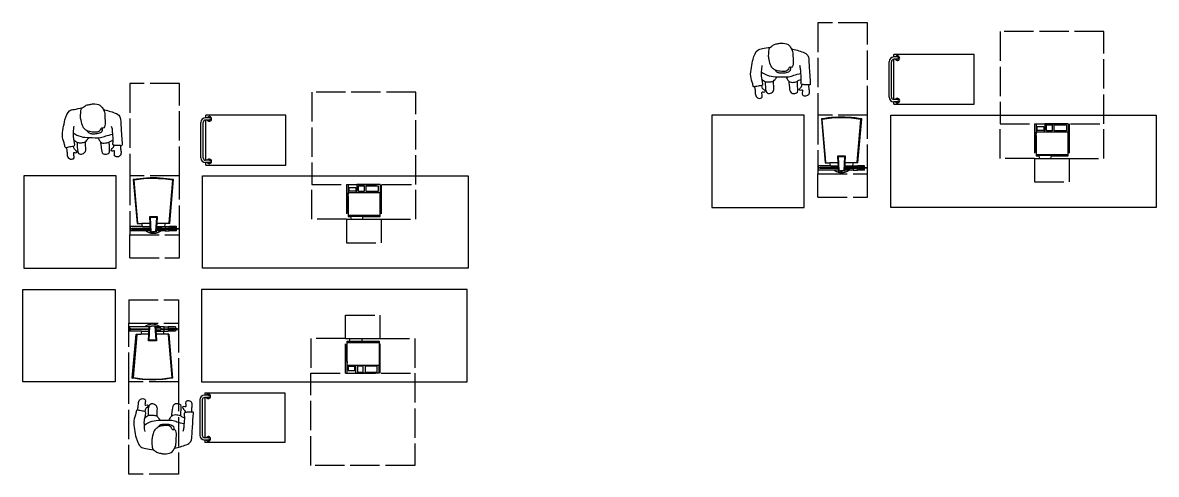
# Model space of a CAD drawing. Header units: millimetres. Extents: x 44692 to 333458, y -26854 to 14445.
# Drawn here: x 170400 to 180219, y -18123 to -14212 of the extents above; entities that cross this region are included whole.
import ezdxf

# ---------------------------------------------------------------- set-up
doc = ezdxf.new("R2010")
doc.units = ezdxf.units.MM
doc.header["$LTSCALE"] = 100
doc.linetypes.add('DASHEDX2', pattern=[3.048, 2.54, -0.508])
for name, color, linetype in [('Area proceso', 90, 'DASHEDX2'), ('Maquinas', 200, 'Continuous'), ('Mesas-estantes', 230, 'Continuous'), ('Personal', 171, 'Continuous'), ('Transporte semielaborado', 30, 'Continuous')]:
    doc.layers.add(name, color=color, linetype=linetype)

# ---------------------------------------------------------------- blocks, each defined once
blk = doc.blocks.new('pa17-16')
for points, knots in [([(5.62, 2.554), (5.619, 2.543), (5.615, 2.525), (5.622, 2.49), (5.635, 2.429), (5.661, 2.406), (5.685, 2.391), (5.732, 2.383), (5.772, 2.384), (5.788, 2.397), (5.802, 2.427), (5.815, 2.416), (5.832, 2.43), (5.838, 2.457), (5.832, 2.504), (5.834, 2.562), (5.814, 2.594), (5.794, 2.628), (5.731, 2.639), (5.704, 2.63), (5.668, 2.626), (5.644, 2.605), (5.623, 2.596), (5.621, 2.567), (5.62, 2.554)], [0, 0, 0, 0, 0.297584, 0.631064, 1.068635, 1.39533, 1.69617, 2.097861, 2.458938, 2.716293, 3.010442, 3.199165, 3.447293, 3.731671, 4.119196, 4.541864, 4.881702, 5.22714, 5.673063, 5.989311, 6.327668, 6.644571, 6.906626, 7.259736, 7.259736, 7.259736, 7.259736]), ([(5.558, 2.439), (5.555, 2.422), (5.552, 2.385), (5.549, 2.333), (5.571, 2.26), (5.543, 2.259), (5.503, 2.253), (5.479, 2.243), (5.478, 2.281), (5.45, 2.344), (5.466, 2.423), (5.478, 2.503), (5.512, 2.58), (5.555, 2.585), (5.608, 2.596), (5.634, 2.6)], [0, 0, 0, 0, 0.404899, 0.829805, 1.276298, 1.516647, 1.885942, 2.122553, 2.418487, 2.881882, 3.382407, 3.897515, 4.613825, 5.020942, 5.393355, 5.393355, 5.393355, 5.393355]), ([(5.82, 2.585), (5.837, 2.582), (5.882, 2.567), (5.976, 2.542), (5.972, 2.461), (5.979, 2.393), (5.981, 2.315), (5.989, 2.261), (5.969, 2.266), (5.94, 2.266), (5.906, 2.267), (5.901, 2.281), (5.909, 2.318), (5.901, 2.361), (5.902, 2.401), (5.896, 2.424), (5.893, 2.435)], [6.682038, 6.682038, 6.682038, 6.682038, 7.076266, 7.806153, 8.304227, 8.77662, 9.284333, 9.649979, 9.844608, 10.160206, 10.472731, 10.661147, 10.998544, 11.371438, 11.724832, 12.051545, 12.051545, 12.051545, 12.051545]), ([(5.672, 2.399), (5.675, 2.395), (5.684, 2.383), (5.704, 2.372), (5.735, 2.37), (5.774, 2.373), (5.809, 2.387), (5.812, 2.401), (5.814, 2.42)], [0.121052, 0.121052, 0.121052, 0.121052, 0.297289, 0.584433, 0.895396, 1.26174, 1.600834, 1.760925, 1.760925, 1.760925, 1.760925]), ([(5.552, 2.381), (5.573, 2.365), (5.622, 2.34), (5.692, 2.338), (5.795, 2.332), (5.838, 2.352), (5.881, 2.361), (5.902, 2.366)], [0, 0, 0, 0, 0.49262, 0.970296, 1.525877, 1.91054, 2.357805, 2.357805, 2.357805, 2.357805]), ([(5.555, 2.321), (5.56, 2.315), (5.571, 2.304), (5.589, 2.292), (5.625, 2.291), (5.661, 2.297), (5.673, 2.315), (5.686, 2.33), (5.691, 2.338)], [0, 0, 0, 0, 0.262594, 0.520609, 0.853848, 1.185107, 1.43842, 1.738028, 1.738028, 1.738028, 1.738028]), ([(5.771, 2.336), (5.774, 2.331), (5.779, 2.32), (5.795, 2.295), (5.815, 2.285), (5.861, 2.291), (5.884, 2.306), (5.899, 2.312), (5.906, 2.315)], [0, 0, 0, 0, 0.233477, 0.532145, 0.79329, 1.163492, 1.458071, 1.725911, 1.725911, 1.725911, 1.725911]), ([(5.491, 2.248), (5.494, 2.237), (5.498, 2.215), (5.497, 2.181), (5.512, 2.145), (5.557, 2.147), (5.563, 2.168), (5.55, 2.213), (5.575, 2.2), (5.591, 2.209), (5.574, 2.226), (5.562, 2.234), (5.556, 2.252), (5.556, 2.26)], [0, 0, 0, 0, 0.324329, 0.654038, 0.980089, 1.31306, 1.562526, 1.890179, 2.123217, 2.319335, 2.559559, 2.78492, 3.066636, 3.066636, 3.066636, 3.066636]), ([(5.587, 2.295), (5.587, 2.288), (5.587, 2.267), (5.588, 2.187), (5.635, 2.19), (5.667, 2.213), (5.661, 2.262), (5.66, 2.288), (5.661, 2.301)], [0.078483, 0.078483, 0.078483, 0.078483, 0.321516, 0.797556, 1.122606, 1.448668, 1.830958, 2.166281, 2.166281, 2.166281, 2.166281]), ([(5.794, 2.299), (5.795, 2.286), (5.798, 2.261), (5.804, 2.2), (5.826, 2.187), (5.867, 2.191), (5.876, 2.212), (5.872, 2.261), (5.871, 2.286), (5.871, 2.298)], [0, 0, 0, 0, 0.353805, 0.775896, 1.041599, 1.377968, 1.615337, 2.001902, 2.313716, 2.313716, 2.313716, 2.313716]), ([(5.971, 2.265), (5.97, 2.255), (5.969, 2.234), (5.979, 2.202), (5.967, 2.164), (5.922, 2.163), (5.913, 2.183), (5.923, 2.229), (5.899, 2.213), (5.882, 2.221), (5.898, 2.24), (5.908, 2.248), (5.912, 2.262), (5.913, 2.268)], [0.038839, 0.038839, 0.038839, 0.038839, 0.324329, 0.654038, 0.980089, 1.31306, 1.562526, 1.890179, 2.123217, 2.319335, 2.559559, 2.78492, 2.989829, 2.989829, 2.989829, 2.989829])]:
    blk.add_open_spline(points, degree=3, knots=knots)

msp = doc.modelspace()

# ---------------------------------------------------------------- linework, layer by layer
for p, q in [((179415.036, -15388.203), (179465.036, -15388.203)), ((177717.672, -15522.034), (177717.672, -15522.034)), ((173455.093, -15914.267), (173505.093, -15914.267)), ((171757.73, -16048.098), (171757.73, -16048.098)), ((171748.991, -16813.113), (171748.991, -16813.113)), ((173446.355, -16946.944), (173496.355, -16946.944))]:
    msp.add_line(p, q)
at = {"layer": 'Area proceso', "color": 3}
for p, q in [((177717.672, -14212.034), (177287.672, -14212.034)), ((177287.672, -14212.034), (177287.672, -15012.034)), ((177717.672, -15012.034), (177717.672, -14212.034)), ((179765.036, -14288.203), (178865.036, -14288.203)), ((178865.036, -14288.203), (178865.036, -15088.203)), ((179765.036, -15088.203), (179765.036, -14288.203)), ((171757.73, -14738.098), (171327.73, -14738.098)), ((171327.73, -14738.098), (171327.73, -15538.098)), ((171757.73, -15538.098), (171757.73, -14738.098)), ((173805.093, -14814.267), (172905.093, -14814.267)), ((172905.093, -14814.267), (172905.093, -15614.267)), ((173805.093, -15614.267), (173805.093, -14814.267)), ((177717.672, -15522.034), (177717.672, -14922.034)), ((179165.036, -15388.203), (179165.036, -15591.039)), ((179465.036, -15388.203), (179465.036, -15591.039)), ((171757.73, -16048.098), (171757.73, -15448.098)), ((177717.672, -15722.034), (177717.672, -15522.034)), ((179165.036, -15591.039), (179465.036, -15591.039)), ((177287.672, -15722.034), (177717.672, -15722.034)), ((173205.093, -15914.267), (173205.093, -16117.102)), ((173505.093, -15914.267), (173505.093, -16117.102)), ((171757.73, -16248.098), (171757.73, -16048.098)), ((173205.093, -16117.102), (173505.093, -16117.102)), ((171327.73, -16248.098), (171757.73, -16248.098)), ((171318.991, -16613.113), (171748.991, -16613.113)), ((171748.991, -16613.113), (171748.991, -16813.113)), ((173196.355, -16946.944), (173196.355, -16744.109)), ((173196.355, -16744.109), (173496.355, -16744.109)), ((173496.355, -16946.944), (173496.355, -16744.109)), ((171748.991, -16813.113), (171748.991, -17413.113)), ((172896.355, -18046.944), (172896.355, -17246.944)), ((173796.355, -17246.944), (173796.355, -18046.944)), ((171318.991, -18123.113), (171318.991, -17323.113)), ((171748.991, -17323.113), (171748.991, -18123.113)), ((173796.355, -18046.944), (172896.355, -18046.944)), ((171748.991, -18123.113), (171318.991, -18123.113))]:
    msp.add_line(p, q, dxfattribs=at)
at = {"layer": 'Area proceso'}
for p, q in [((177717.672, -15012.034), (177287.672, -15012.034)), ((177287.672, -15012.034), (177287.672, -15522.034)), ((177717.672, -15522.034), (177717.672, -15012.034)), ((177717.672, -15522.034), (177717.672, -15012.034)), ((178865.036, -15388.203), (178865.036, -15088.203)), ((178865.036, -15088.203), (179765.036, -15088.203)), ((179165.036, -15088.203), (179165.036, -15388.203)), ((179165.036, -15088.203), (179465.036, -15088.203)), ((179465.036, -15088.203), (179465.036, -15388.203)), ((179765.036, -15388.203), (179765.036, -15088.203)), ((179165.036, -15388.203), (178865.036, -15388.203)), ((179165.036, -15388.203), (179415.036, -15388.203)), ((179465.036, -15388.203), (179765.036, -15388.203)), ((171757.73, -15538.098), (171327.73, -15538.098)), ((171327.73, -15538.098), (171327.73, -16048.098)), ((171757.73, -16048.098), (171757.73, -15538.098)), ((171757.73, -16048.098), (171757.73, -15538.098)), ((177287.672, -15522.034), (177717.672, -15522.034)), ((177287.672, -15722.034), (177287.672, -15522.034)), ((172905.093, -15914.267), (172905.093, -15614.267)), ((172905.093, -15614.267), (173805.093, -15614.267)), ((173205.093, -15614.267), (173205.093, -15914.267)), ((173205.093, -15614.267), (173505.093, -15614.267)), ((173505.093, -15614.267), (173505.093, -15914.267)), ((173805.093, -15914.267), (173805.093, -15614.267)), ((173205.093, -15914.267), (172905.093, -15914.267)), ((173205.093, -15914.267), (173455.093, -15914.267)), ((173505.093, -15914.267), (173805.093, -15914.267)), ((171327.73, -16048.098), (171757.73, -16048.098)), ((171327.73, -16248.098), (171327.73, -16048.098)), ((171318.991, -16613.113), (171318.991, -16813.113)), ((171318.991, -16813.113), (171748.991, -16813.113)), ((171318.991, -17323.113), (171318.991, -16813.113)), ((171748.991, -16813.113), (171748.991, -17323.113)), ((171748.991, -16813.113), (171748.991, -17323.113)), ((173196.355, -16946.944), (172896.355, -16946.944)), ((172896.355, -16946.944), (172896.355, -17246.944)), ((173196.355, -16946.944), (173446.355, -16946.944)), ((173196.355, -17246.944), (173196.355, -16946.944)), ((173496.355, -16946.944), (173796.355, -16946.944)), ((173496.355, -17246.944), (173496.355, -16946.944)), ((173796.355, -16946.944), (173796.355, -17246.944)), ((172896.355, -17246.944), (173796.355, -17246.944)), ((173196.355, -17246.944), (173496.355, -17246.944)), ((171748.991, -17323.113), (171318.991, -17323.113))]:
    msp.add_line(p, q, dxfattribs=at)
at = {"layer": 'Maquinas'}
for p, q in [((177346.734, -15040.477), (177317.83, -15044.981)), ((177317.83, -15044.981), (177351.149, -15425.81)), ((177317.83, -15044.981), (177324.601, -15050.284)), ((177356.906, -15419.527), (177324.601, -15050.284)), ((177375.754, -15036.787), (177346.734, -15040.477)), ((177404.865, -15033.914), (177375.754, -15036.787)), ((177434.046, -15031.86), (177404.865, -15033.914)), ((177463.273, -15030.627), (177434.046, -15031.86)), ((177492.523, -15030.216), (177463.273, -15030.627)), ((177521.773, -15030.627), (177492.523, -15030.216)), ((177551, -15031.86), (177521.773, -15030.627)), ((177580.18, -15033.914), (177551, -15031.86)), ((177609.292, -15036.787), (177580.18, -15033.914)), ((177638.311, -15040.477), (177609.292, -15036.787)), ((177628.14, -15419.527), (177660.444, -15050.284)), ((177633.897, -15425.81), (177667.215, -15044.981)), ((177667.215, -15044.981), (177638.311, -15040.477)), ((177667.215, -15044.981), (177660.444, -15050.284)), ((179178.393, -15088.203), (179178.393, -15146.13)), ((179178.393, -15088.203), (179253.889, -15088.203)), ((179187.83, -15146.13), (179187.83, -15112.062)), ((179187.83, -15112.062), (179244.452, -15112.062)), ((179244.452, -15112.062), (179244.452, -15146.13)), ((179253.889, -15088.203), (179253.889, -15146.13)), ((179455.344, -15088.203), (179253.889, -15088.203)), ((179268.988, -15147.734), (179268.988, -15097.695)), ((179268.988, -15097.695), (179317.322, -15097.695)), ((179317.322, -15097.695), (179317.322, -15147.734)), ((179334.716, -15147.734), (179334.716, -15097.695)), ((179334.716, -15097.695), (179440.245, -15097.695)), ((179440.245, -15097.695), (179440.245, -15147.734)), ((179455.344, -15088.203), (179455.344, -15157.455)), ((179178.393, -15160.29), (179176.506, -15160.29)), ((179176.506, -15160.815), (179176.506, -15160.29)), ((179178.393, -15160.815), (179176.506, -15160.815)), ((179176.506, -15173.519), (179176.506, -15160.815)), ((179178.393, -15173.519), (179176.506, -15173.519)), ((179176.506, -15189.129), (179176.506, -15173.519)), ((179178.393, -15189.129), (179176.506, -15189.129)), ((179176.506, -15189.129), (179176.506, -15239.808)), ((179178.393, -15146.13), (179178.393, -15157.455)), ((179178.393, -15146.13), (179187.83, -15146.13)), ((179178.393, -15157.455), (179455.344, -15157.455)), ((179178.393, -15157.455), (179178.393, -15160.29)), ((179178.393, -15160.29), (179178.393, -15160.815)), ((179178.393, -15160.815), (179178.393, -15173.519)), ((179178.393, -15189.129), (179178.393, -15173.519)), ((179178.393, -15189.129), (179178.393, -15334.956)), ((179244.452, -15146.13), (179187.83, -15146.13)), ((179244.452, -15146.13), (179253.889, -15146.13)), ((179317.322, -15147.734), (179268.988, -15147.734)), ((179440.245, -15147.734), (179334.716, -15147.734)), ((179455.344, -15353.075), (179455.344, -15157.455)), ((179172.731, -15252.811), (179168.956, -15252.811)), ((179168.956, -15269.798), (179168.956, -15252.811)), ((179172.731, -15269.798), (179168.956, -15269.798)), ((179176.506, -15239.808), (179172.731, -15239.808)), ((179172.731, -15245.83), (179172.731, -15239.808)), ((179172.731, -15245.83), (179172.731, -15252.811)), ((179176.506, -15245.83), (179172.731, -15245.83)), ((179176.506, -15252.811), (179172.731, -15252.811)), ((179176.506, -15269.798), (179172.731, -15269.798)), ((179172.731, -15269.798), (179172.731, -15276.779)), ((179176.506, -15276.779), (179172.731, -15276.779)), ((179172.731, -15282.832), (179172.731, -15276.779)), ((179176.506, -15282.832), (179172.731, -15282.832)), ((179176.506, -15245.83), (179176.506, -15239.808)), ((179176.506, -15245.83), (179176.506, -15252.811)), ((179176.506, -15269.798), (179176.506, -15252.811)), ((179176.506, -15269.798), (179176.506, -15276.779)), ((179176.506, -15282.832), (179176.506, -15276.779)), ((179176.506, -15282.832), (179176.506, -15334.956)), ((177527.042, -15367.864), (177458.004, -15367.864)), ((177458.004, -15367.864), (177461.161, -15425.81)), ((177458.004, -15367.864), (177463.659, -15373.219)), ((177521.386, -15373.219), (177463.659, -15373.219)), ((177463.659, -15373.219), (177470.339, -15495.845)), ((177514.69, -15496.136), (177521.386, -15373.219)), ((177521.386, -15373.219), (177527.042, -15367.864)), ((177523.885, -15425.81), (177527.042, -15367.864)), ((179178.393, -15334.956), (179176.506, -15334.956)), ((179178.393, -15334.956), (179178.393, -15353.075)), ((179178.393, -15353.075), (179455.344, -15353.075)), ((179178.393, -15353.075), (179178.393, -15365.154)), ((179178.393, -15365.154), (179200.349, -15365.154)), ((179199.801, -15358.307), (179199.801, -15363.154)), ((179310.595, -15358.307), (179199.801, -15358.307)), ((179310.595, -15363.154), (179199.801, -15363.154)), ((179199.801, -15363.154), (179200.349, -15365.154)), ((179200.349, -15365.154), (179206.448, -15387.387)), ((179206.448, -15387.387), (179303.947, -15387.387)), ((179303.947, -15387.387), (179310.046, -15365.154)), ((179310.046, -15365.154), (179310.595, -15363.154)), ((179310.046, -15365.154), (179455.344, -15365.154)), ((179310.595, -15363.154), (179310.595, -15358.307)), ((179455.344, -15365.154), (179455.344, -15353.075)), ((177288.859, -15467.003), (177288.859, -15473.342)), ((177293.75, -15467.003), (177288.859, -15467.003)), ((177293.75, -15473.342), (177288.859, -15473.342)), ((177293.75, -15467.003), (177293.75, -15450.957)), ((177398.429, -15450.957), (177293.75, -15450.957)), ((177293.75, -15467.003), (177293.75, -15473.342)), ((177293.75, -15467.003), (177306.328, -15467.003)), ((177293.75, -15489.389), (177293.75, -15473.342)), ((177306.328, -15473.342), (177293.75, -15473.342)), ((177426.747, -15489.389), (177293.75, -15489.389)), ((177463.405, -15467.003), (177306.328, -15467.003)), ((177306.328, -15473.342), (177306.328, -15467.003)), ((177306.328, -15473.342), (177463.75, -15473.342)), ((177351.149, -15425.81), (177356.906, -15419.527)), ((177351.149, -15425.81), (177391.201, -15425.81)), ((177461.161, -15425.81), (177391.201, -15425.81)), ((177397.507, -15449.271), (177391.201, -15425.81)), ((177398.429, -15450.957), (177397.507, -15449.271)), ((177398.429, -15450.957), (177462.53, -15450.957)), ((177464.624, -15489.389), (177426.747, -15489.389)), ((177461.161, -15425.81), (177462.53, -15450.957)), ((177462.53, -15450.957), (177463.405, -15467.003)), ((177463.405, -15467.003), (177463.75, -15473.342)), ((177463.75, -15473.342), (177464.624, -15489.389)), ((177464.624, -15489.389), (177464.992, -15496.136)), ((177464.992, -15496.136), (177466.097, -15496.076)), ((177466.097, -15496.076), (177470.339, -15495.845)), ((177466.097, -15496.076), (177470.339, -15496.136)), ((177470.339, -15495.845), (177470.339, -15496.136)), ((177470.339, -15496.136), (177483.941, -15496.136)), ((177501.104, -15496.136), (177483.941, -15496.136)), ((177514.69, -15496.136), (177501.104, -15496.136)), ((177520.054, -15496.136), (177514.69, -15496.136)), ((177520.054, -15496.136), (177520.421, -15489.389)), ((177520.421, -15489.389), (177521.042, -15478)), ((177558.298, -15489.389), (177520.421, -15489.389)), ((177521.042, -15478), (177521.895, -15462.346)), ((177566.571, -15478), (177521.042, -15478)), ((177521.895, -15462.346), (177522.515, -15450.957)), ((177521.895, -15462.346), (177566.571, -15462.346)), ((177522.515, -15450.957), (177523.885, -15425.81)), ((177522.515, -15450.957), (177586.617, -15450.957)), ((177593.844, -15425.81), (177523.885, -15425.81)), ((177593.047, -15489.389), (177558.298, -15489.389)), ((177566.571, -15467.003), (177566.571, -15462.346)), ((177593.047, -15467.003), (177566.571, -15467.003)), ((177566.571, -15473.342), (177566.571, -15467.003)), ((177566.571, -15478), (177566.571, -15473.342)), ((177566.571, -15473.342), (177593.047, -15473.342)), ((177587.539, -15449.271), (177586.617, -15450.957)), ((177593.047, -15450.957), (177586.617, -15450.957)), ((177593.844, -15425.81), (177587.539, -15449.271)), ((177593.047, -15450.957), (177593.047, -15467.003)), ((177593.047, -15450.957), (177629.674, -15450.957)), ((177629.674, -15467.003), (177593.047, -15467.003)), ((177593.047, -15473.342), (177593.047, -15489.389)), ((177593.047, -15473.342), (177629.674, -15473.342)), ((177593.047, -15489.389), (177629.674, -15489.389)), ((177633.897, -15425.81), (177593.844, -15425.81)), ((177628.14, -15419.527), (177633.897, -15425.81)), ((177629.674, -15467.003), (177629.674, -15450.957)), ((177691.295, -15450.957), (177629.674, -15450.957)), ((177638.525, -15467.003), (177629.674, -15467.003)), ((177629.674, -15489.389), (177629.674, -15473.342)), ((177629.674, -15473.342), (177638.525, -15473.342)), ((177691.295, -15489.389), (177629.674, -15489.389)), ((177684.117, -15462.346), (177638.525, -15462.346)), ((177638.525, -15467.003), (177638.525, -15462.346)), ((177684.117, -15467.003), (177638.525, -15467.003)), ((177638.525, -15478), (177638.525, -15473.342)), ((177638.525, -15473.342), (177684.117, -15473.342)), ((177638.525, -15478), (177684.117, -15478)), ((177684.117, -15467.003), (177684.117, -15462.346)), ((177691.295, -15467.003), (177684.117, -15467.003)), ((177684.117, -15478), (177684.117, -15473.342)), ((177684.117, -15473.342), (177691.295, -15473.342)), ((177691.295, -15467.003), (177691.295, -15450.957)), ((177691.295, -15467.003), (177705.271, -15467.003)), ((177691.295, -15489.389), (177691.295, -15473.342)), ((177705.271, -15473.342), (177691.295, -15473.342)), ((177705.271, -15467.003), (177705.271, -15473.342)), ((177705.271, -15467.003), (177710.162, -15467.003)), ((177710.162, -15473.342), (177705.271, -15473.342)), ((177710.162, -15467.003), (177710.162, -15473.342)), ((171386.792, -15566.54), (171357.888, -15571.044)), ((171357.888, -15571.044), (171391.206, -15951.874)), ((171357.888, -15571.044), (171364.659, -15576.348)), ((171396.964, -15945.591), (171364.659, -15576.348)), ((171415.812, -15562.851), (171386.792, -15566.54)), ((171444.923, -15559.978), (171415.812, -15562.851)), ((171474.104, -15557.924), (171444.923, -15559.978)), ((171503.331, -15556.691), (171474.104, -15557.924)), ((171532.581, -15556.28), (171503.331, -15556.691)), ((171561.831, -15556.691), (171532.581, -15556.28)), ((171591.057, -15557.924), (171561.831, -15556.691)), ((171620.238, -15559.978), (171591.057, -15557.924)), ((171649.35, -15562.851), (171620.238, -15559.978)), ((171678.369, -15566.54), (171649.35, -15562.851)), ((171668.197, -15945.591), (171700.502, -15576.348)), ((171673.955, -15951.874), (171707.273, -15571.044)), ((171707.273, -15571.044), (171678.369, -15566.54)), ((171707.273, -15571.044), (171700.502, -15576.348)), ((173218.451, -15686.353), (173216.564, -15686.353)), ((173216.564, -15686.879), (173216.564, -15686.353)), ((173218.451, -15686.879), (173216.564, -15686.879)), ((173216.564, -15699.583), (173216.564, -15686.879)), ((173218.451, -15699.583), (173216.564, -15699.583)), ((173216.564, -15715.193), (173216.564, -15699.583)), ((173218.451, -15614.267), (173218.451, -15672.194)), ((173218.451, -15614.267), (173293.947, -15614.267)), ((173218.451, -15672.194), (173218.451, -15683.518)), ((173218.451, -15672.194), (173227.888, -15672.194)), ((173218.451, -15683.518), (173495.402, -15683.518)), ((173218.451, -15683.518), (173218.451, -15686.353)), ((173218.451, -15686.353), (173218.451, -15686.879)), ((173218.451, -15686.879), (173218.451, -15699.583)), ((173218.451, -15715.193), (173218.451, -15699.583)), ((173227.888, -15672.194), (173227.888, -15638.126)), ((173227.888, -15638.126), (173284.51, -15638.126)), ((173284.51, -15672.194), (173227.888, -15672.194)), ((173284.51, -15638.126), (173284.51, -15672.194)), ((173284.51, -15672.194), (173293.947, -15672.194)), ((173293.947, -15614.267), (173293.947, -15672.194)), ((173495.402, -15614.267), (173293.947, -15614.267)), ((173309.046, -15673.797), (173309.046, -15623.758)), ((173309.046, -15623.758), (173357.38, -15623.758)), ((173357.38, -15673.797), (173309.046, -15673.797)), ((173357.38, -15623.758), (173357.38, -15673.797)), ((173374.774, -15673.797), (173374.774, -15623.758)), ((173374.774, -15623.758), (173480.303, -15623.758)), ((173480.303, -15673.797), (173374.774, -15673.797)), ((173480.303, -15623.758), (173480.303, -15673.797)), ((173495.402, -15614.267), (173495.402, -15683.518)), ((173495.402, -15879.139), (173495.402, -15683.518)), ((173212.789, -15778.875), (173209.014, -15778.875)), ((173209.014, -15795.861), (173209.014, -15778.875)), ((173212.789, -15795.861), (173209.014, -15795.861)), ((173216.564, -15765.871), (173212.789, -15765.871)), ((173212.789, -15771.894), (173212.789, -15765.871)), ((173212.789, -15771.894), (173212.789, -15778.875)), ((173216.564, -15771.894), (173212.789, -15771.894)), ((173216.564, -15778.875), (173212.789, -15778.875)), ((173216.564, -15795.861), (173212.789, -15795.861)), ((173212.789, -15795.861), (173212.789, -15802.843)), ((173216.564, -15802.843), (173212.789, -15802.843)), ((173212.789, -15808.895), (173212.789, -15802.843)), ((173218.451, -15715.193), (173216.564, -15715.193)), ((173216.564, -15715.193), (173216.564, -15765.871)), ((173216.564, -15771.894), (173216.564, -15765.871)), ((173216.564, -15771.894), (173216.564, -15778.875)), ((173216.564, -15795.861), (173216.564, -15778.875)), ((173216.564, -15795.861), (173216.564, -15802.843)), ((173216.564, -15808.895), (173216.564, -15802.843)), ((173218.451, -15715.193), (173218.451, -15861.02)), ((171567.099, -15893.927), (171498.062, -15893.927)), ((171498.062, -15893.927), (171501.218, -15951.874)), ((171498.062, -15893.927), (171503.717, -15899.283)), ((171561.444, -15899.283), (171503.717, -15899.283)), ((171503.717, -15899.283), (171510.397, -16021.909)), ((171554.748, -16022.2), (171561.444, -15899.283)), ((171561.444, -15899.283), (171567.099, -15893.927)), ((171563.943, -15951.874), (171567.099, -15893.927)), ((173216.564, -15808.895), (173212.789, -15808.895)), ((173216.564, -15808.895), (173216.564, -15861.02)), ((173218.451, -15861.02), (173216.564, -15861.02)), ((173218.451, -15861.02), (173218.451, -15879.139)), ((173218.451, -15879.139), (173495.402, -15879.139)), ((173218.451, -15879.139), (173218.451, -15891.218)), ((173218.451, -15891.218), (173240.407, -15891.218)), ((173239.858, -15884.371), (173239.858, -15889.218)), ((173350.653, -15884.371), (173239.858, -15884.371)), ((173350.653, -15889.218), (173239.858, -15889.218)), ((173239.858, -15889.218), (173240.407, -15891.218)), ((173240.407, -15891.218), (173246.506, -15913.451)), ((173344.005, -15913.451), (173350.104, -15891.218)), ((173350.104, -15891.218), (173350.653, -15889.218)), ((173350.104, -15891.218), (173495.402, -15891.218)), ((173350.653, -15889.218), (173350.653, -15884.371)), ((173495.402, -15891.218), (173495.402, -15879.139)), ((171328.917, -15993.067), (171328.917, -15999.406)), ((171333.808, -15993.067), (171328.917, -15993.067)), ((171333.808, -15999.406), (171328.917, -15999.406)), ((171333.808, -15993.067), (171333.808, -15977.02)), ((171438.486, -15977.02), (171333.808, -15977.02)), ((171333.808, -15993.067), (171333.808, -15999.406)), ((171333.808, -15993.067), (171346.386, -15993.067)), ((171333.808, -16015.453), (171333.808, -15999.406)), ((171346.386, -15999.406), (171333.808, -15999.406)), ((171503.462, -15993.067), (171346.386, -15993.067)), ((171346.386, -15999.406), (171346.386, -15993.067)), ((171346.386, -15999.406), (171503.808, -15999.406)), ((171391.206, -15951.874), (171396.964, -15945.591)), ((171391.206, -15951.874), (171431.259, -15951.874)), ((171501.218, -15951.874), (171431.259, -15951.874)), ((171437.565, -15975.335), (171431.259, -15951.874)), ((171438.486, -15977.02), (171437.565, -15975.335)), ((171438.486, -15977.02), (171502.588, -15977.02)), ((171501.218, -15951.874), (171502.588, -15977.02)), ((171502.588, -15977.02), (171503.462, -15993.067)), ((171503.462, -15993.067), (171503.808, -15999.406)), ((171503.808, -15999.406), (171504.682, -16015.453)), ((171560.479, -16015.453), (171561.1, -16004.063)), ((171561.1, -16004.063), (171561.953, -15988.41)), ((171606.629, -16004.063), (171561.1, -16004.063)), ((171561.953, -15988.41), (171562.573, -15977.02)), ((171561.953, -15988.41), (171606.629, -15988.41)), ((171562.573, -15977.02), (171563.943, -15951.874)), ((171562.573, -15977.02), (171626.675, -15977.02)), ((171633.902, -15951.874), (171563.943, -15951.874)), ((171606.629, -15993.067), (171606.629, -15988.41)), ((171633.105, -15993.067), (171606.629, -15993.067)), ((171606.629, -15999.406), (171606.629, -15993.067)), ((171606.629, -16004.063), (171606.629, -15999.406)), ((171606.629, -15999.406), (171633.105, -15999.406)), ((171627.596, -15975.335), (171626.675, -15977.02)), ((171633.105, -15977.02), (171626.675, -15977.02)), ((171633.902, -15951.874), (171627.596, -15975.335)), ((171633.105, -15977.02), (171633.105, -15993.067)), ((171633.105, -15977.02), (171669.732, -15977.02)), ((171669.732, -15993.067), (171633.105, -15993.067)), ((171633.105, -15999.406), (171633.105, -16015.453)), ((171633.105, -15999.406), (171669.732, -15999.406)), ((171673.955, -15951.874), (171633.902, -15951.874)), ((171668.197, -15945.591), (171673.955, -15951.874)), ((171669.732, -15993.067), (171669.732, -15977.02)), ((171731.353, -15977.02), (171669.732, -15977.02)), ((171678.583, -15993.067), (171669.732, -15993.067)), ((171669.732, -16015.453), (171669.732, -15999.406)), ((171669.732, -15999.406), (171678.583, -15999.406)), ((171724.175, -15988.41), (171678.583, -15988.41)), ((171678.583, -15993.067), (171678.583, -15988.41)), ((171724.175, -15993.067), (171678.583, -15993.067)), ((171678.583, -16004.063), (171678.583, -15999.406)), ((171678.583, -15999.406), (171724.175, -15999.406)), ((171678.583, -16004.063), (171724.175, -16004.063)), ((171724.175, -15993.067), (171724.175, -15988.41)), ((171731.353, -15993.067), (171724.175, -15993.067)), ((171724.175, -16004.063), (171724.175, -15999.406)), ((171724.175, -15999.406), (171731.353, -15999.406)), ((171731.353, -15993.067), (171731.353, -15977.02)), ((171731.353, -15993.067), (171745.329, -15993.067)), ((171731.353, -16015.453), (171731.353, -15999.406)), ((171745.329, -15999.406), (171731.353, -15999.406)), ((171745.329, -15993.067), (171745.329, -15999.406)), ((171745.329, -15993.067), (171750.22, -15993.067)), ((171750.22, -15999.406), (171745.329, -15999.406)), ((171750.22, -15993.067), (171750.22, -15999.406)), ((173246.506, -15913.451), (173344.005, -15913.451)), ((171466.805, -16015.453), (171333.808, -16015.453)), ((171504.682, -16015.453), (171466.805, -16015.453)), ((171504.682, -16015.453), (171505.049, -16022.2)), ((171505.049, -16022.2), (171506.154, -16022.14)), ((171506.154, -16022.14), (171510.397, -16021.909)), ((171506.154, -16022.14), (171510.397, -16022.2)), ((171510.397, -16021.909), (171510.397, -16022.2)), ((171510.397, -16022.2), (171523.999, -16022.2)), ((171541.162, -16022.2), (171523.999, -16022.2)), ((171554.748, -16022.2), (171541.162, -16022.2)), ((171560.112, -16022.2), (171554.748, -16022.2)), ((171560.112, -16022.2), (171560.479, -16015.453)), ((171598.356, -16015.453), (171560.479, -16015.453)), ((171633.105, -16015.453), (171598.356, -16015.453)), ((171633.105, -16015.453), (171669.732, -16015.453)), ((171731.353, -16015.453), (171669.732, -16015.453)), ((171320.178, -16868.144), (171320.178, -16861.805)), ((171325.069, -16861.805), (171320.178, -16861.805)), ((171325.069, -16868.144), (171320.178, -16868.144)), ((171325.069, -16845.759), (171325.069, -16861.805)), ((171458.067, -16845.759), (171325.069, -16845.759)), ((171325.069, -16868.144), (171325.069, -16861.805)), ((171337.647, -16861.805), (171325.069, -16861.805)), ((171325.069, -16868.144), (171325.069, -16884.191)), ((171325.069, -16868.144), (171337.647, -16868.144)), ((171429.748, -16884.191), (171325.069, -16884.191)), ((171337.647, -16861.805), (171495.069, -16861.805)), ((171337.647, -16861.805), (171337.647, -16868.144)), ((171494.724, -16868.144), (171337.647, -16868.144)), ((171428.826, -16885.876), (171422.52, -16909.337)), ((171429.748, -16884.191), (171428.826, -16885.876)), ((171429.748, -16884.191), (171493.849, -16884.191)), ((171495.943, -16845.759), (171458.067, -16845.759)), ((171492.48, -16909.337), (171493.849, -16884.191)), ((171493.849, -16884.191), (171494.724, -16868.144)), ((171494.724, -16868.144), (171495.069, -16861.805)), ((171494.978, -16961.928), (171501.658, -16839.303)), ((171495.069, -16861.805), (171495.943, -16845.759)), ((171495.943, -16845.759), (171496.311, -16839.011)), ((171496.311, -16839.011), (171497.416, -16839.071)), ((171497.416, -16839.071), (171501.658, -16839.011)), ((171497.416, -16839.071), (171501.658, -16839.303)), ((171501.658, -16839.303), (171501.658, -16839.011)), ((171501.658, -16839.011), (171515.261, -16839.011)), ((171532.423, -16839.011), (171515.261, -16839.011)), ((171546.01, -16839.011), (171532.423, -16839.011)), ((171546.01, -16839.011), (171552.705, -16961.928)), ((171551.373, -16839.011), (171546.01, -16839.011)), ((171551.373, -16839.011), (171551.741, -16845.759)), ((171551.741, -16845.759), (171552.361, -16857.148)), ((171589.617, -16845.759), (171551.741, -16845.759)), ((171552.361, -16857.148), (171553.214, -16872.802)), ((171597.89, -16857.148), (171552.361, -16857.148)), ((171553.214, -16872.802), (171553.834, -16884.191)), ((171553.214, -16872.802), (171597.89, -16872.802)), ((171553.834, -16884.191), (171555.204, -16909.337)), ((171553.834, -16884.191), (171617.936, -16884.191)), ((171624.366, -16845.759), (171589.617, -16845.759)), ((171597.89, -16857.148), (171597.89, -16861.805)), ((171597.89, -16861.805), (171624.366, -16861.805)), ((171597.89, -16861.805), (171597.89, -16868.144)), ((171597.89, -16868.144), (171597.89, -16872.802)), ((171624.366, -16868.144), (171597.89, -16868.144)), ((171618.858, -16885.876), (171617.936, -16884.191)), ((171624.366, -16884.191), (171617.936, -16884.191)), ((171625.163, -16909.337), (171618.858, -16885.876)), ((171624.366, -16861.805), (171624.366, -16845.759)), ((171624.366, -16845.759), (171660.993, -16845.759)), ((171624.366, -16861.805), (171660.993, -16861.805)), ((171624.366, -16884.191), (171624.366, -16868.144)), ((171660.993, -16868.144), (171624.366, -16868.144)), ((171624.366, -16884.191), (171660.993, -16884.191)), ((171722.615, -16845.759), (171660.993, -16845.759)), ((171660.993, -16845.759), (171660.993, -16861.805)), ((171660.993, -16861.805), (171669.844, -16861.805)), ((171660.993, -16868.144), (171660.993, -16884.191)), ((171669.844, -16868.144), (171660.993, -16868.144)), ((171722.615, -16884.191), (171660.993, -16884.191)), ((171669.844, -16857.148), (171669.844, -16861.805)), ((171669.844, -16857.148), (171715.436, -16857.148)), ((171669.844, -16861.805), (171715.436, -16861.805)), ((171669.844, -16868.144), (171669.844, -16872.802)), ((171715.436, -16868.144), (171669.844, -16868.144)), ((171715.436, -16872.802), (171669.844, -16872.802)), ((171715.436, -16857.148), (171715.436, -16861.805)), ((171715.436, -16861.805), (171722.615, -16861.805)), ((171715.436, -16868.144), (171715.436, -16872.802)), ((171722.615, -16868.144), (171715.436, -16868.144)), ((171722.615, -16845.759), (171722.615, -16861.805)), ((171736.59, -16861.805), (171722.615, -16861.805)), ((171722.615, -16868.144), (171722.615, -16884.191)), ((171722.615, -16868.144), (171736.59, -16868.144)), ((171736.59, -16868.144), (171736.59, -16861.805)), ((171741.481, -16861.805), (171736.59, -16861.805)), ((171736.59, -16868.144), (171741.481, -16868.144)), ((171741.481, -16868.144), (171741.481, -16861.805)), ((171349.149, -17290.167), (171382.468, -16909.337)), ((171388.225, -16915.62), (171355.92, -17284.863)), ((171382.468, -16909.337), (171422.52, -16909.337)), ((171382.468, -16909.337), (171388.225, -16915.62)), ((171492.48, -16909.337), (171422.52, -16909.337)), ((171489.323, -16967.284), (171492.48, -16909.337)), ((171489.323, -16967.284), (171494.978, -16961.928)), ((171558.361, -16967.284), (171489.323, -16967.284)), ((171552.705, -16961.928), (171494.978, -16961.928)), ((171552.705, -16961.928), (171558.361, -16967.284)), ((171625.163, -16909.337), (171555.204, -16909.337)), ((171555.204, -16909.337), (171558.361, -16967.284)), ((171665.216, -16909.337), (171625.163, -16909.337)), ((171659.459, -16915.62), (171665.216, -16909.337)), ((171659.459, -16915.62), (171691.763, -17284.863)), ((171665.216, -16909.337), (171698.534, -17290.167)), ((173209.712, -16969.993), (173231.668, -16969.993)), ((173209.712, -16982.073), (173209.712, -16969.993)), ((173209.712, -16982.073), (173486.663, -16982.073)), ((173209.712, -17000.192), (173209.712, -16982.073)), ((173231.12, -16971.993), (173231.668, -16969.993)), ((173231.12, -16976.84), (173231.12, -16971.993)), ((173341.914, -16971.993), (173231.12, -16971.993)), ((173341.914, -16976.84), (173231.12, -16976.84)), ((173231.668, -16969.993), (173237.767, -16947.76)), ((173237.767, -16947.76), (173335.266, -16947.76)), ((173335.266, -16947.76), (173341.365, -16969.993)), ((173341.365, -16969.993), (173486.663, -16969.993)), ((173341.365, -16969.993), (173341.914, -16971.993)), ((173341.914, -16971.993), (173341.914, -16976.84)), ((173486.663, -16969.993), (173486.663, -16982.073)), ((173486.663, -16982.073), (173486.663, -17177.693)), ((173204.05, -17065.35), (173200.275, -17065.35)), ((173200.275, -17065.35), (173200.275, -17082.336)), ((173204.05, -17082.336), (173200.275, -17082.336)), ((173207.825, -17052.316), (173204.05, -17052.316)), ((173204.05, -17052.316), (173204.05, -17058.368)), ((173207.825, -17058.368), (173204.05, -17058.368)), ((173204.05, -17065.35), (173204.05, -17058.368)), ((173207.825, -17065.35), (173204.05, -17065.35)), ((173204.05, -17089.318), (173204.05, -17082.336)), ((173207.825, -17082.336), (173204.05, -17082.336)), ((173207.825, -17052.316), (173207.825, -17000.192)), ((173209.712, -17000.192), (173207.825, -17000.192)), ((173207.825, -17052.316), (173207.825, -17058.368)), ((173207.825, -17065.35), (173207.825, -17058.368)), ((173207.825, -17065.35), (173207.825, -17082.336)), ((173207.825, -17089.318), (173207.825, -17082.336)), ((173209.712, -17146.018), (173209.712, -17000.192)), ((173207.825, -17089.318), (173204.05, -17089.318)), ((173204.05, -17089.318), (173204.05, -17095.34)), ((173207.825, -17095.34), (173204.05, -17095.34)), ((173207.825, -17089.318), (173207.825, -17095.34)), ((173207.825, -17146.018), (173207.825, -17095.34)), ((173209.712, -17146.018), (173207.825, -17146.018)), ((173207.825, -17146.018), (173207.825, -17161.628)), ((173209.712, -17161.628), (173207.825, -17161.628)), ((173207.825, -17161.628), (173207.825, -17174.332)), ((173209.712, -17174.332), (173207.825, -17174.332)), ((173207.825, -17174.332), (173207.825, -17174.858)), ((173209.712, -17174.858), (173207.825, -17174.858)), ((173209.712, -17146.018), (173209.712, -17161.628)), ((173209.712, -17174.332), (173209.712, -17161.628)), ((173209.712, -17174.858), (173209.712, -17174.332)), ((173209.712, -17177.693), (173209.712, -17174.858)), ((173209.712, -17177.693), (173486.663, -17177.693)), ((173209.712, -17189.017), (173209.712, -17177.693)), ((173486.663, -17246.944), (173486.663, -17177.693)), ((173209.712, -17246.944), (173209.712, -17189.017)), ((173209.712, -17189.017), (173219.149, -17189.017)), ((173209.712, -17246.944), (173285.208, -17246.944)), ((173275.771, -17189.017), (173219.149, -17189.017)), ((173219.149, -17189.017), (173219.149, -17223.085)), ((173219.149, -17223.085), (173275.771, -17223.085)), ((173275.771, -17223.085), (173275.771, -17189.017)), ((173275.771, -17189.017), (173285.208, -17189.017)), ((173285.208, -17246.944), (173285.208, -17189.017)), ((173486.663, -17246.944), (173285.208, -17246.944)), ((173300.307, -17187.414), (173300.307, -17237.453)), ((173348.641, -17187.414), (173300.307, -17187.414)), ((173300.307, -17237.453), (173348.641, -17237.453)), ((173348.641, -17237.453), (173348.641, -17187.414)), ((173366.035, -17187.414), (173366.035, -17237.453)), ((173471.564, -17187.414), (173366.035, -17187.414)), ((173366.035, -17237.453), (173471.564, -17237.453)), ((173471.564, -17237.453), (173471.564, -17187.414)), ((171349.149, -17290.167), (171355.92, -17284.863)), ((171378.054, -17294.671), (171349.149, -17290.167)), ((171407.073, -17298.361), (171378.054, -17294.671)), ((171436.184, -17301.234), (171407.073, -17298.361)), ((171465.365, -17303.287), (171436.184, -17301.234)), ((171494.592, -17304.52), (171465.365, -17303.287)), ((171523.842, -17304.931), (171494.592, -17304.52)), ((171553.092, -17304.52), (171523.842, -17304.931)), ((171582.319, -17303.287), (171553.092, -17304.52)), ((171611.499, -17301.234), (171582.319, -17303.287)), ((171640.611, -17298.361), (171611.499, -17301.234)), ((171669.63, -17294.671), (171640.611, -17298.361)), ((171698.534, -17290.167), (171669.63, -17294.671)), ((171698.534, -17290.167), (171691.763, -17284.863))]:
    msp.add_line(p, q, dxfattribs=at)
for points in [[(177558.298, -15489.389), (177551.555, -15493.793), (177545.447, -15497.478), (177539.907, -15500.525), (177534.865, -15503.014), (177530.253, -15505.026), (177526.003, -15506.642), (177522.047, -15507.942), (177518.315, -15509.008), (177514.749, -15509.908), (177511.319, -15510.662), (177508.007, -15511.279), (177504.793, -15511.765), (177501.657, -15512.13), (177498.579, -15512.38), (177495.541, -15512.524), (177492.523, -15512.571), (177489.504, -15512.524), (177486.466, -15512.38), (177483.389, -15512.13), (177480.253, -15511.765), (177477.039, -15511.279), (177473.726, -15510.662), (177470.297, -15509.908), (177466.73, -15509.008), (177462.999, -15507.942), (177459.042, -15506.642), (177454.792, -15505.026), (177450.18, -15503.014), (177445.139, -15500.525), (177439.598, -15497.478), (177433.49, -15493.793), (177426.747, -15489.389)], [(177483.941, -15496.136), (177484.827, -15496.462), (177485.787, -15496.741), (177486.811, -15496.973), (177487.889, -15497.161), (177489.01, -15497.304), (177490.163, -15497.406), (177491.338, -15497.466), (177492.523, -15497.485), (177493.708, -15497.466), (177494.882, -15497.406), (177496.035, -15497.304), (177497.156, -15497.161), (177498.234, -15496.973), (177499.258, -15496.741), (177500.219, -15496.462), (177501.104, -15496.136)], [(171598.356, -16015.453), (171591.613, -16019.857), (171585.505, -16023.542), (171579.965, -16026.588), (171574.923, -16029.077), (171570.311, -16031.089), (171566.061, -16032.705), (171562.105, -16034.006), (171558.373, -16035.072), (171554.807, -16035.972), (171551.377, -16036.726), (171548.065, -16037.342), (171544.85, -16037.829), (171541.714, -16038.193), (171538.637, -16038.444), (171535.599, -16038.588), (171532.581, -16038.634), (171529.562, -16038.588), (171526.524, -16038.444), (171523.447, -16038.193), (171520.311, -16037.829), (171517.096, -16037.342), (171513.784, -16036.726), (171510.355, -16035.972), (171506.788, -16035.072), (171503.056, -16034.006), (171499.1, -16032.705), (171494.85, -16031.089), (171490.238, -16029.077), (171485.196, -16026.588), (171479.656, -16023.542), (171473.548, -16019.857), (171466.805, -16015.453)], [(171523.999, -16022.2), (171524.885, -16022.526), (171525.845, -16022.804), (171526.869, -16023.037), (171527.947, -16023.224), (171529.068, -16023.368), (171530.221, -16023.469), (171531.396, -16023.529), (171532.581, -16023.549), (171533.766, -16023.529), (171534.94, -16023.469), (171536.093, -16023.368), (171537.214, -16023.224), (171538.292, -16023.037), (171539.316, -16022.804), (171540.277, -16022.526), (171541.162, -16022.2)], [(171589.617, -16845.759), (171582.874, -16841.354), (171576.767, -16837.669), (171571.226, -16834.623), (171566.184, -16832.134), (171561.572, -16830.122), (171557.322, -16828.506), (171553.366, -16827.205), (171549.635, -16826.139), (171546.068, -16825.239), (171542.638, -16824.485), (171539.326, -16823.869), (171536.112, -16823.382), (171532.976, -16823.018), (171529.898, -16822.768), (171526.86, -16822.623), (171523.842, -16822.577), (171520.823, -16822.623), (171517.785, -16822.768), (171514.708, -16823.018), (171511.572, -16823.382), (171508.358, -16823.869), (171505.045, -16824.485), (171501.616, -16825.239), (171498.049, -16826.139), (171494.318, -16827.205), (171490.361, -16828.506), (171486.111, -16830.122), (171481.5, -16832.134), (171476.458, -16834.623), (171470.917, -16837.669), (171464.81, -16841.354), (171458.067, -16845.759)], [(171515.261, -16839.011), (171516.146, -16838.686), (171517.106, -16838.407), (171518.131, -16838.175), (171519.209, -16837.987), (171520.329, -16837.843), (171521.482, -16837.742), (171522.657, -16837.682), (171523.842, -16837.662), (171525.027, -16837.682), (171526.201, -16837.742), (171527.354, -16837.843), (171528.475, -16837.987), (171529.553, -16838.175), (171530.578, -16838.407), (171531.538, -16838.686), (171532.423, -16839.011)]]:
    msp.add_lwpolyline(points, dxfattribs=at)
for centre, start, end in [((177491.45, -16007.561), 79.9864267, 99.8870323), ((171531.507, -16533.625), 79.9864267, 99.8870323), ((171522.769, -16327.587), 260.1129677, 280.0135733)]:
    msp.add_arc(centre, 971.708, start, end, dxfattribs=at)
at = {"layer": 'Mesas-estantes'}
for p, q in [((176368.923, -15012.034), (176368.923, -15812.034)), ((177168.923, -15012.034), (176368.923, -15012.034)), ((177168.923, -15812.034), (177168.923, -15012.034)), ((177918.89, -15012.034), (180218.89, -15012.034)), ((177918.89, -15812.034), (177918.89, -15012.034)), ((180218.89, -15012.034), (180218.89, -15812.034)), ((170408.981, -15538.098), (170408.981, -16338.098)), ((171208.981, -15538.098), (170408.981, -15538.098)), ((171208.981, -16338.098), (171208.981, -15538.098)), ((171958.948, -15538.098), (174258.948, -15538.098)), ((171958.948, -16338.098), (171958.948, -15538.098)), ((174258.948, -15538.098), (174258.948, -16338.098)), ((176368.923, -15812.034), (177168.923, -15812.034)), ((180218.89, -15812.034), (177918.89, -15812.034)), ((170408.981, -16338.098), (171208.981, -16338.098)), ((174258.948, -16338.098), (171958.948, -16338.098)), ((170400.242, -17323.113), (170400.242, -16523.113)), ((170400.242, -16523.113), (171200.242, -16523.113)), ((171200.242, -16523.113), (171200.242, -17323.113)), ((174250.21, -16523.113), (171950.21, -16523.113)), ((171950.21, -16523.113), (171950.21, -17323.113)), ((174250.21, -17323.113), (174250.21, -16523.113)), ((171200.242, -17323.113), (170400.242, -17323.113)), ((171950.21, -17323.113), (174250.21, -17323.113))]:
    msp.add_line(p, q, dxfattribs=at)
at = {"layer": 'Transporte semielaborado'}
for p, q in [((177976.23, -14509.163), (177944.544, -14509.163)), ((177976.23, -14529.443), (177944.544, -14529.443)), ((178640.378, -14487.722), (177945.811, -14487.722)), ((177945.811, -14509.163), (177945.811, -14487.722)), ((177945.811, -14876.936), (177945.811, -14529.443)), ((178640.378, -14918.657), (178640.378, -14487.722)), ((177903.985, -14856.657), (177903.985, -14549.722)), ((177924.264, -14856.657), (177924.264, -14549.722)), ((177976.23, -14876.936), (177944.544, -14876.936)), ((177976.23, -14897.216), (177944.544, -14897.216)), ((177945.811, -14918.657), (177945.811, -14897.216)), ((177945.811, -14918.657), (177945.811, -14897.216)), ((177945.811, -14918.657), (177945.811, -14908.518)), ((177945.811, -14918.657), (177955.951, -14918.657)), ((177945.811, -14918.657), (177976.23, -14918.657)), ((177945.811, -14918.657), (178640.378, -14918.657)), ((172680.435, -15013.785), (171985.869, -15013.785)), ((171985.869, -15035.227), (171985.869, -15013.785)), ((172680.435, -15444.721), (172680.435, -15013.785)), ((171944.043, -15382.721), (171944.043, -15075.786)), ((171964.322, -15382.721), (171964.322, -15075.786)), ((172016.288, -15035.227), (171984.602, -15035.227)), ((172016.288, -15055.506), (171984.602, -15055.506)), ((171985.869, -15403), (171985.869, -15055.506)), ((172016.288, -15403), (171984.602, -15403)), ((172016.288, -15423.279), (171984.602, -15423.279)), ((171985.869, -15444.721), (171985.869, -15423.279)), ((171985.869, -15444.721), (171985.869, -15423.279)), ((171985.869, -15444.721), (171985.869, -15434.581)), ((171985.869, -15444.721), (171996.009, -15444.721)), ((171985.869, -15444.721), (172016.288, -15444.721)), ((171985.869, -15444.721), (172680.435, -15444.721)), ((172007.549, -17437.932), (171975.863, -17437.932)), ((172007.549, -17458.211), (171975.863, -17458.211)), ((171977.13, -17416.49), (171977.13, -17426.63)), ((171977.13, -17416.49), (171987.27, -17416.49)), ((171977.13, -17416.49), (171977.13, -17437.932)), ((171977.13, -17416.49), (172007.549, -17416.49)), ((171977.13, -17416.49), (172671.697, -17416.49)), ((171977.13, -17416.49), (171977.13, -17437.932)), ((171977.13, -17458.211), (171977.13, -17805.705)), ((172671.697, -17416.49), (172671.697, -17847.426)), ((171935.304, -17478.491), (171935.304, -17785.425)), ((171955.584, -17478.491), (171955.584, -17785.425)), ((172007.549, -17805.705), (171975.863, -17805.705)), ((172007.549, -17825.984), (171975.863, -17825.984)), ((171977.13, -17825.984), (171977.13, -17847.426)), ((172671.697, -17847.426), (171977.13, -17847.426))]:
    msp.add_line(p, q, dxfattribs=at)
for centre, radius, start, end in [((177944.544, -14549.722), 40.559, 90, 180), ((177944.544, -14549.722), 20.279, 90, 180), ((177976.23, -14519.303), 20.279, 210, 150), ((177976.23, -14519.303), 10.14, 0, 90), ((177976.23, -14519.303), 10.14, 269.9998907, 90), ((177944.544, -14856.657), 40.559, 180, 270), ((177944.544, -14856.657), 20.279, 180, 270), ((177976.23, -14887.076), 20.279, 210, 150), ((177976.23, -14887.076), 10.14, 270, 90), ((171984.602, -15075.786), 40.559, 90, 180), ((171984.602, -15075.786), 20.279, 90, 180), ((172016.288, -15045.367), 20.279, 210, 150), ((172016.288, -15045.367), 10.14, 0, 90), ((172016.288, -15045.367), 10.14, 269.9998907, 90), ((171984.602, -15382.721), 40.559, 180, 270), ((171984.602, -15382.721), 20.279, 180, 270), ((172016.288, -15413.14), 20.279, 210, 150), ((172016.288, -15413.14), 10.14, 270, 90), ((171975.863, -17478.491), 40.559, 90, 180), ((171975.863, -17478.491), 20.279, 90, 180), ((172007.549, -17448.072), 20.279, 210, 150), ((172007.549, -17448.072), 10.14, 270, 90), ((171975.863, -17785.425), 40.559, 180, 270), ((171975.863, -17785.425), 20.279, 180, 270), ((172007.549, -17815.844), 20.279, 210, 150), ((172007.549, -17815.844), 10.14, 270, 90.0001093), ((172007.549, -17815.844), 10.14, 270, 0)]:
    msp.add_arc(centre, radius, start, end, dxfattribs=at)

# ---------------------------------------------------------------- block references
at = {"layer": 'Personal', "yscale": 979.1504951166461, "zscale": 979.1504951166461}
for p, xscale, rotation in [((171371.439, -16994.091), 979.1504951166461, 0.2543368405676179), ((165411.497, -17520.155), 979.1504951166461, 0.2543368405676179), ((166028.592, -15341.056), -979.1504951166461, 179.7456631594324)]:
    msp.add_blockref('pa17-16', p, dxfattribs=dict(at, xscale=xscale, rotation=rotation))

doc.saveas('drawing.dxf')
